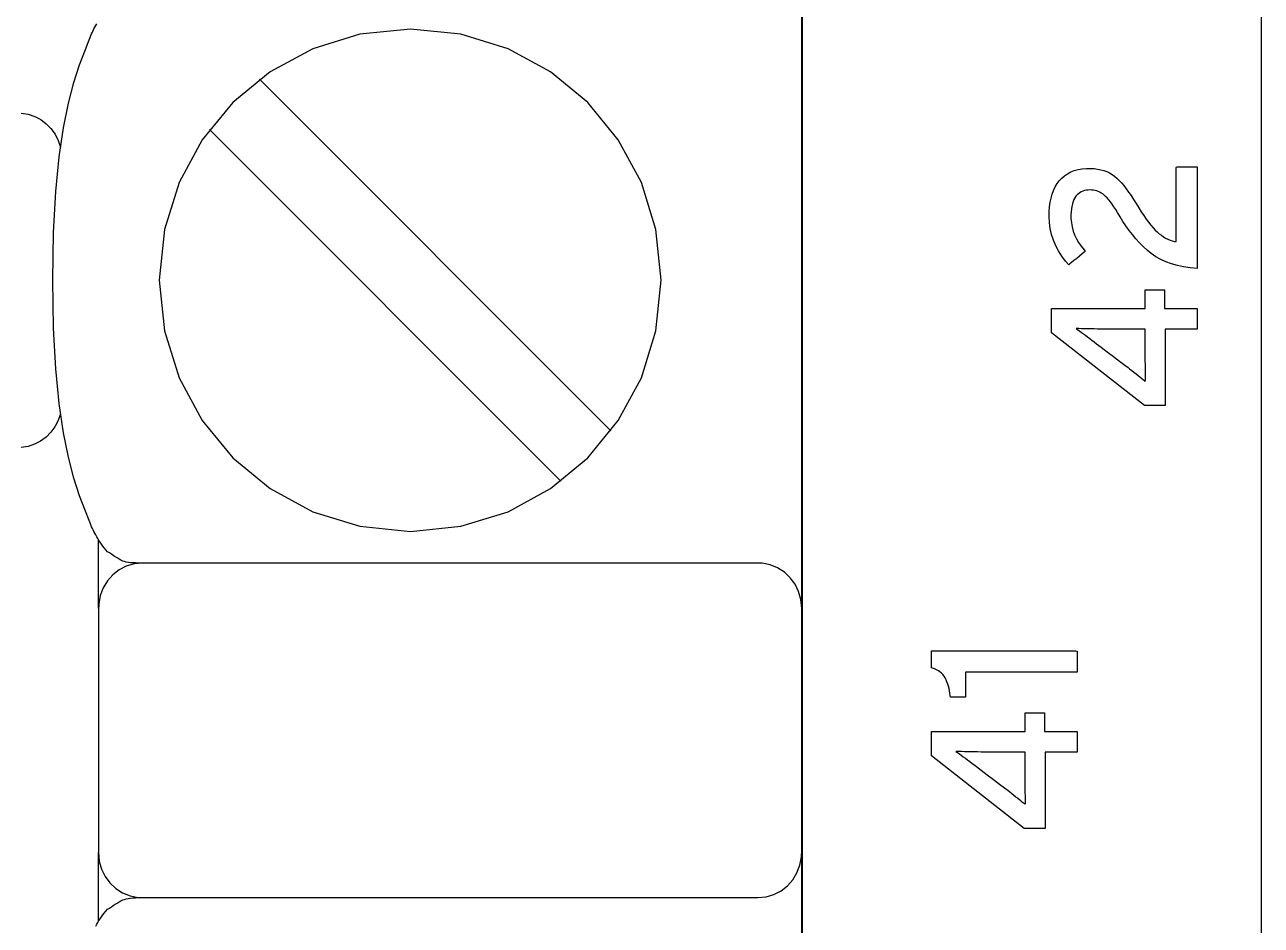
# Model space of a CAD drawing. Extents: x 1 to 47.7, y 0.2 to 35.
# Drawn here: x 35.404 to 36.228, y 16.405 to 17.005 of the extents above; entities that cross this region are included whole.
import ezdxf

# ---------------------------------------------------------------- set-up
doc = ezdxf.new("R2010")
doc.units = 0
doc.header["$MEASUREMENT"] = 0
for name, color, linetype in [('5_1___24__TARGET_LEDS___12', 7, 'CONTINUOUS'), ('6_1__EMPTY_IO_BOARD_POSITI', 7, 'CONTINUOUS'), ('6_2___8__INDEPENDENT_INPUT', 7, 'CONTINUOUS'), ('6_3___8__OPTOISO_INDEPENDE', 7, 'CONTINUOUS'), ('6_4___24__OPTOISO_INDEPEND', 7, 'CONTINUOUS'), ('6_5___8__INDEPENDENT_INPUT', 7, 'CONTINUOUS'), ('6_6___8__INDEPENDENT_INPUT', 7, 'CONTINUOUS'), ('6_7___8__OPTOISO_INDEPENDE', 7, 'CONTINUOUS'), ('6_8___8__OPTOISO_INDEPENDE', 7, 'CONTINUOUS'), ('7_0_____DWG', 7, 'CONTINUOUS')]:
    doc.layers.add(name, color=color, linetype=linetype)

msp = doc.modelspace()

# ---------------------------------------------------------------- linework, layer by layer
at = {"layer": '5_1___24__TARGET_LEDS___12'}
for points in [[(35.92224, 15.68419), (35.92224, 15.82338), (35.92224, 15.96481), (35.92224, 16.25255), (35.92224, 16.54386), (35.92224, 16.83517), (35.92224, 17.12292), (35.92224, 17.26434), (35.92224, 17.40354), (35.92224, 17.54006), (35.92224, 17.67347)], [(35.48256, 16.64658), (35.48106, 16.64659), (35.47949, 16.64661), (35.47789, 16.64666), (35.47629, 16.64674), (35.47473, 16.64686), (35.47324, 16.64703), (35.47187, 16.64726), (35.47065, 16.64755), (35.4695, 16.64797), (35.46826, 16.64857), (35.467, 16.64925), (35.46574, 16.65001), (35.46447, 16.65082), (35.4632, 16.65166), (35.46193, 16.6525), (35.46067, 16.65333), (35.45942, 16.65412), (35.45827, 16.65535), (35.4572, 16.65666), (35.45621, 16.65794), (35.45528, 16.6592), (35.45441, 16.66044), (35.45361, 16.66167), (35.45285, 16.6629), (35.45214, 16.66413), (35.45147, 16.66537), (35.45086, 16.66654), (35.4503, 16.66763), (35.44977, 16.66869), (35.44926, 16.66975), (35.44875, 16.67086), (35.44822, 16.67206), (35.44766, 16.67339), (35.44704, 16.67488), (35.44456, 16.6812), (35.44075, 16.69148), (35.43693, 16.70327), (35.43327, 16.71709), (35.42991, 16.73347), (35.42703, 16.75293), (35.42477, 16.77599), (35.4233, 16.8032), (35.42277, 16.83506), (35.4233, 16.86692), (35.42477, 16.89412), (35.42703, 16.91718), (35.42991, 16.93664), (35.43327, 16.95302), (35.43693, 16.96683), (35.44075, 16.97862), (35.44456, 16.9889), (35.44704, 16.99522), (35.44766, 16.99672), (35.44822, 16.99804), (35.44875, 16.99924), (35.44926, 17.00035), (35.44977, 17.00142), (35.4503, 17.00247), (35.45086, 17.00357), (35.45147, 17.00473), (35.45214, 17.00597)], [(35.79492, 16.7347), (35.56065, 16.96897)], [(35.40173, 16.94635), (35.40639, 16.94563), (35.41077, 16.94418), (35.41481, 16.94206), (35.41846, 16.93935), (35.42165, 16.93611), (35.42432, 16.93239), (35.42642, 16.92826), (35.42789, 16.92378)], [(35.7615, 16.70128), (35.52723, 16.93555)], [(35.42789, 16.746), (35.42639, 16.74156), (35.42427, 16.73747), (35.42159, 16.73379), (35.4184, 16.73058), (35.41475, 16.72789), (35.41072, 16.7258), (35.40636, 16.72437), (35.40172, 16.72365)], [(35.45331, 16.61659), (35.45331, 16.66214)], [(35.45331, 16.40819), (35.45331, 16.45374)], [(35.45147, 16.40473), (35.45214, 16.40597), (35.45285, 16.4072), (35.45361, 16.40843), (35.45441, 16.40966), (35.45528, 16.41091), (35.45621, 16.41216), (35.4572, 16.41345), (35.45827, 16.41476), (35.45942, 16.41598), (35.46067, 16.41678), (35.46193, 16.4176), (35.4632, 16.41845), (35.46447, 16.41928), (35.46574, 16.42009), (35.467, 16.42085), (35.46826, 16.42154), (35.4695, 16.42213), (35.47065, 16.42255), (35.47187, 16.42286), (35.47324, 16.42312), (35.47473, 16.42332), (35.47629, 16.42348), (35.47789, 16.4236), (35.47949, 16.42368), (35.48106, 16.42372), (35.48256, 16.42374)]]:
    msp.add_lwpolyline(points, dxfattribs=at)
for points in [[(35.66127, 16.6677), (35.69495, 16.6711), (35.72632, 16.68085), (35.7547, 16.69629), (35.77942, 16.71673), (35.79982, 16.7415), (35.81522, 16.76994), (35.82495, 16.80137), (35.82834, 16.83513), (35.82495, 16.86883), (35.81522, 16.90022), (35.79982, 16.92863), (35.77942, 16.95339), (35.7547, 16.97381), (35.72632, 16.98924), (35.69495, 16.99899), (35.66127, 17.00239), (35.62756, 16.99899), (35.59615, 16.98924), (35.5677, 16.97381), (35.54291, 16.95339), (35.52245, 16.92863), (35.50699, 16.90022), (35.49722, 16.86883), (35.49381, 16.83513), (35.49722, 16.80137), (35.50699, 16.76994), (35.52245, 16.7415), (35.54291, 16.71673), (35.5677, 16.69629), (35.59615, 16.68085), (35.62756, 16.6711)], [(35.48256, 16.64658), (35.477, 16.64604), (35.47179, 16.64449), (35.46703, 16.64202), (35.46283, 16.63873), (35.45927, 16.63474), (35.45645, 16.63013), (35.45448, 16.62501), (35.45345, 16.61948), (35.45331, 16.61497), (35.45331, 16.60317), (35.45331, 16.58262), (35.45331, 16.5565), (35.45331, 16.52799), (35.45331, 16.50028), (35.45331, 16.47654), (35.45331, 16.45997), (35.45331, 16.45374), (35.45384, 16.44804), (35.45536, 16.4427), (35.45776, 16.43782), (35.46096, 16.4335), (35.46485, 16.42985), (35.46935, 16.42696), (35.47434, 16.42493), (35.47974, 16.42387), (35.48665, 16.42373), (35.51638, 16.42373), (35.56815, 16.42373), (35.63395, 16.42373), (35.70577, 16.42373), (35.77558, 16.42373), (35.83537, 16.42373), (35.87712, 16.42373), (35.89282, 16.42373), (35.89838, 16.42428), (35.90359, 16.42583), (35.90835, 16.4283), (35.91255, 16.43159), (35.91611, 16.43559), (35.91892, 16.4402), (35.9209, 16.44532), (35.92193, 16.45085), (35.92206, 16.45536), (35.92206, 16.46716), (35.92206, 16.48771), (35.92206, 16.51383), (35.92206, 16.54234), (35.92206, 16.57005), (35.92206, 16.59379), (35.92206, 16.61036), (35.92206, 16.61659), (35.92154, 16.62229), (35.92002, 16.62763), (35.91762, 16.6325), (35.91442, 16.63682), (35.91052, 16.64047), (35.90603, 16.64336), (35.90104, 16.64538), (35.89564, 16.64644), (35.88873, 16.64658), (35.859, 16.64658), (35.80723, 16.64658), (35.74143, 16.64658), (35.66961, 16.64658), (35.5998, 16.64658), (35.54001, 16.64658), (35.49826, 16.64658)]]:
    msp.add_lwpolyline(points, close=True, dxfattribs=at)
at = {"layer": '6_1__EMPTY_IO_BOARD_POSITI'}
msp.add_lwpolyline([(35.92248, 17.6714), (35.92248, 17.48343), (35.92248, 17.28968), (35.92248, 17.09139), (35.92248, 16.88978), (35.92248, 16.48147), (35.92248, 16.07457), (35.92248, 15.8747), (35.92248, 15.67886)], dxfattribs=at)
at = {"layer": '6_2___8__INDEPENDENT_INPUT'}
for points in [[(35.92224, 15.68419), (35.92224, 15.82338), (35.92224, 15.96481), (35.92224, 16.25255), (35.92224, 16.54386), (35.92224, 16.83517), (35.92224, 17.12292), (35.92224, 17.26434), (35.92224, 17.40354), (35.92224, 17.54006), (35.92224, 17.67347)], [(35.48256, 16.64658), (35.48106, 16.64659), (35.47949, 16.64661), (35.47789, 16.64666), (35.47629, 16.64674), (35.47473, 16.64686), (35.47324, 16.64703), (35.47187, 16.64726), (35.47065, 16.64755), (35.4695, 16.64797), (35.46826, 16.64857), (35.467, 16.64925), (35.46574, 16.65001), (35.46447, 16.65082), (35.4632, 16.65166), (35.46193, 16.6525), (35.46067, 16.65333), (35.45942, 16.65412), (35.45827, 16.65535), (35.4572, 16.65666), (35.45621, 16.65794), (35.45528, 16.6592), (35.45441, 16.66044), (35.45361, 16.66167), (35.45285, 16.6629), (35.45214, 16.66413), (35.45147, 16.66537), (35.45086, 16.66654), (35.4503, 16.66763), (35.44977, 16.66869), (35.44926, 16.66975), (35.44875, 16.67086), (35.44822, 16.67206), (35.44766, 16.67339), (35.44704, 16.67488), (35.44456, 16.6812), (35.44075, 16.69148), (35.43693, 16.70327), (35.43327, 16.71709), (35.42991, 16.73347), (35.42703, 16.75293), (35.42477, 16.77599), (35.4233, 16.8032), (35.42277, 16.83506), (35.4233, 16.86692), (35.42477, 16.89412), (35.42703, 16.91718), (35.42991, 16.93664), (35.43327, 16.95302), (35.43693, 16.96683), (35.44075, 16.97862), (35.44456, 16.9889), (35.44704, 16.99522), (35.44766, 16.99672), (35.44822, 16.99804), (35.44875, 16.99924), (35.44926, 17.00035), (35.44977, 17.00142), (35.4503, 17.00247), (35.45086, 17.00357), (35.45147, 17.00473), (35.45214, 17.00597)], [(35.79492, 16.7347), (35.56065, 16.96897)], [(35.40173, 16.94635), (35.40639, 16.94563), (35.41077, 16.94418), (35.41481, 16.94206), (35.41846, 16.93935), (35.42165, 16.93611), (35.42432, 16.93239), (35.42642, 16.92826), (35.42789, 16.92378)], [(35.7615, 16.70128), (35.52723, 16.93555)], [(35.42789, 16.746), (35.42639, 16.74156), (35.42427, 16.73747), (35.42159, 16.73379), (35.4184, 16.73058), (35.41475, 16.72789), (35.41072, 16.7258), (35.40636, 16.72437), (35.40172, 16.72365)], [(35.45331, 16.61659), (35.45331, 16.66214)], [(35.45331, 16.40819), (35.45331, 16.45374)], [(35.45147, 16.40473), (35.45214, 16.40597), (35.45285, 16.4072), (35.45361, 16.40843), (35.45441, 16.40966), (35.45528, 16.41091), (35.45621, 16.41216), (35.4572, 16.41345), (35.45827, 16.41476), (35.45942, 16.41598), (35.46067, 16.41678), (35.46193, 16.4176), (35.4632, 16.41845), (35.46447, 16.41928), (35.46574, 16.42009), (35.467, 16.42085), (35.46826, 16.42154), (35.4695, 16.42213), (35.47065, 16.42255), (35.47187, 16.42286), (35.47324, 16.42312), (35.47473, 16.42332), (35.47629, 16.42348), (35.47789, 16.4236), (35.47949, 16.42368), (35.48106, 16.42372), (35.48256, 16.42374)]]:
    msp.add_lwpolyline(points, dxfattribs=at)
for points in [[(35.66127, 16.6677), (35.69495, 16.6711), (35.72632, 16.68085), (35.7547, 16.69629), (35.77942, 16.71673), (35.79982, 16.7415), (35.81522, 16.76994), (35.82495, 16.80137), (35.82834, 16.83513), (35.82495, 16.86883), (35.81522, 16.90022), (35.79982, 16.92863), (35.77942, 16.95339), (35.7547, 16.97381), (35.72632, 16.98924), (35.69495, 16.99899), (35.66127, 17.00239), (35.62756, 16.99899), (35.59615, 16.98924), (35.5677, 16.97381), (35.54291, 16.95339), (35.52245, 16.92863), (35.50699, 16.90022), (35.49722, 16.86883), (35.49381, 16.83513), (35.49722, 16.80137), (35.50699, 16.76994), (35.52245, 16.7415), (35.54291, 16.71673), (35.5677, 16.69629), (35.59615, 16.68085), (35.62756, 16.6711)], [(35.48256, 16.64658), (35.477, 16.64604), (35.47179, 16.64449), (35.46703, 16.64202), (35.46283, 16.63873), (35.45927, 16.63474), (35.45645, 16.63013), (35.45448, 16.62501), (35.45345, 16.61948), (35.45331, 16.61497), (35.45331, 16.60317), (35.45331, 16.58262), (35.45331, 16.5565), (35.45331, 16.52799), (35.45331, 16.50028), (35.45331, 16.47654), (35.45331, 16.45997), (35.45331, 16.45374), (35.45384, 16.44804), (35.45536, 16.4427), (35.45776, 16.43782), (35.46096, 16.4335), (35.46485, 16.42985), (35.46935, 16.42696), (35.47434, 16.42493), (35.47974, 16.42387), (35.48665, 16.42373), (35.51638, 16.42373), (35.56815, 16.42373), (35.63395, 16.42373), (35.70577, 16.42373), (35.77558, 16.42373), (35.83537, 16.42373), (35.87712, 16.42373), (35.89282, 16.42373), (35.89838, 16.42428), (35.90359, 16.42583), (35.90835, 16.4283), (35.91255, 16.43159), (35.91611, 16.43559), (35.91892, 16.4402), (35.9209, 16.44532), (35.92193, 16.45085), (35.92206, 16.45536), (35.92206, 16.46716), (35.92206, 16.48771), (35.92206, 16.51383), (35.92206, 16.54234), (35.92206, 16.57005), (35.92206, 16.59379), (35.92206, 16.61036), (35.92206, 16.61659), (35.92154, 16.62229), (35.92002, 16.62763), (35.91762, 16.6325), (35.91442, 16.63682), (35.91052, 16.64047), (35.90603, 16.64336), (35.90104, 16.64538), (35.89564, 16.64644), (35.88873, 16.64658), (35.859, 16.64658), (35.80723, 16.64658), (35.74143, 16.64658), (35.66961, 16.64658), (35.5998, 16.64658), (35.54001, 16.64658), (35.49826, 16.64658)]]:
    msp.add_lwpolyline(points, close=True, dxfattribs=at)
at = {"layer": '6_3___8__OPTOISO_INDEPENDE'}
for points in [[(35.92224, 15.68419), (35.92224, 15.82338), (35.92224, 15.96481), (35.92224, 16.25255), (35.92224, 16.54386), (35.92224, 16.83517), (35.92224, 17.12292), (35.92224, 17.26434), (35.92224, 17.40354), (35.92224, 17.54006), (35.92224, 17.67347)], [(35.48256, 16.64658), (35.48106, 16.64659), (35.47949, 16.64661), (35.47789, 16.64666), (35.47629, 16.64674), (35.47473, 16.64686), (35.47324, 16.64703), (35.47187, 16.64726), (35.47065, 16.64755), (35.4695, 16.64797), (35.46826, 16.64857), (35.467, 16.64925), (35.46574, 16.65001), (35.46447, 16.65082), (35.4632, 16.65166), (35.46193, 16.6525), (35.46067, 16.65333), (35.45942, 16.65412), (35.45827, 16.65535), (35.4572, 16.65666), (35.45621, 16.65794), (35.45528, 16.6592), (35.45441, 16.66044), (35.45361, 16.66167), (35.45285, 16.6629), (35.45214, 16.66413), (35.45147, 16.66537), (35.45086, 16.66654), (35.4503, 16.66763), (35.44977, 16.66869), (35.44926, 16.66975), (35.44875, 16.67086), (35.44822, 16.67206), (35.44766, 16.67339), (35.44704, 16.67488), (35.44456, 16.6812), (35.44075, 16.69148), (35.43693, 16.70327), (35.43327, 16.71709), (35.42991, 16.73347), (35.42703, 16.75293), (35.42477, 16.77599), (35.4233, 16.8032), (35.42277, 16.83506), (35.4233, 16.86692), (35.42477, 16.89412), (35.42703, 16.91718), (35.42991, 16.93664), (35.43327, 16.95302), (35.43693, 16.96683), (35.44075, 16.97862), (35.44456, 16.9889), (35.44704, 16.99522), (35.44766, 16.99672), (35.44822, 16.99804), (35.44875, 16.99924), (35.44926, 17.00035), (35.44977, 17.00142), (35.4503, 17.00247), (35.45086, 17.00357), (35.45147, 17.00473), (35.45214, 17.00597)], [(35.79492, 16.7347), (35.56065, 16.96897)], [(35.40173, 16.94635), (35.40639, 16.94563), (35.41077, 16.94418), (35.41481, 16.94206), (35.41846, 16.93935), (35.42165, 16.93611), (35.42432, 16.93239), (35.42642, 16.92826), (35.42789, 16.92378)], [(35.7615, 16.70128), (35.52723, 16.93555)], [(35.42789, 16.746), (35.42639, 16.74156), (35.42427, 16.73747), (35.42159, 16.73379), (35.4184, 16.73058), (35.41475, 16.72789), (35.41072, 16.7258), (35.40636, 16.72437), (35.40172, 16.72365)], [(35.45331, 16.61659), (35.45331, 16.66214)], [(35.45331, 16.40819), (35.45331, 16.45374)], [(35.45147, 16.40473), (35.45214, 16.40597), (35.45285, 16.4072), (35.45361, 16.40843), (35.45441, 16.40966), (35.45528, 16.41091), (35.45621, 16.41216), (35.4572, 16.41345), (35.45827, 16.41476), (35.45942, 16.41598), (35.46067, 16.41678), (35.46193, 16.4176), (35.4632, 16.41845), (35.46447, 16.41928), (35.46574, 16.42009), (35.467, 16.42085), (35.46826, 16.42154), (35.4695, 16.42213), (35.47065, 16.42255), (35.47187, 16.42286), (35.47324, 16.42312), (35.47473, 16.42332), (35.47629, 16.42348), (35.47789, 16.4236), (35.47949, 16.42368), (35.48106, 16.42372), (35.48256, 16.42374)]]:
    msp.add_lwpolyline(points, dxfattribs=at)
for points in [[(35.66127, 16.6677), (35.69495, 16.6711), (35.72632, 16.68085), (35.7547, 16.69629), (35.77942, 16.71673), (35.79982, 16.7415), (35.81522, 16.76994), (35.82495, 16.80137), (35.82834, 16.83513), (35.82495, 16.86883), (35.81522, 16.90022), (35.79982, 16.92863), (35.77942, 16.95339), (35.7547, 16.97381), (35.72632, 16.98924), (35.69495, 16.99899), (35.66127, 17.00239), (35.62756, 16.99899), (35.59615, 16.98924), (35.5677, 16.97381), (35.54291, 16.95339), (35.52245, 16.92863), (35.50699, 16.90022), (35.49722, 16.86883), (35.49381, 16.83513), (35.49722, 16.80137), (35.50699, 16.76994), (35.52245, 16.7415), (35.54291, 16.71673), (35.5677, 16.69629), (35.59615, 16.68085), (35.62756, 16.6711)], [(35.48256, 16.64658), (35.477, 16.64604), (35.47179, 16.64449), (35.46703, 16.64202), (35.46283, 16.63873), (35.45927, 16.63474), (35.45645, 16.63013), (35.45448, 16.62501), (35.45345, 16.61948), (35.45331, 16.61497), (35.45331, 16.60317), (35.45331, 16.58262), (35.45331, 16.5565), (35.45331, 16.52799), (35.45331, 16.50028), (35.45331, 16.47654), (35.45331, 16.45997), (35.45331, 16.45374), (35.45384, 16.44804), (35.45536, 16.4427), (35.45776, 16.43782), (35.46096, 16.4335), (35.46485, 16.42985), (35.46935, 16.42696), (35.47434, 16.42493), (35.47974, 16.42387), (35.48665, 16.42373), (35.51638, 16.42373), (35.56815, 16.42373), (35.63395, 16.42373), (35.70577, 16.42373), (35.77558, 16.42373), (35.83537, 16.42373), (35.87712, 16.42373), (35.89282, 16.42373), (35.89838, 16.42428), (35.90359, 16.42583), (35.90835, 16.4283), (35.91255, 16.43159), (35.91611, 16.43559), (35.91892, 16.4402), (35.9209, 16.44532), (35.92193, 16.45085), (35.92206, 16.45536), (35.92206, 16.46716), (35.92206, 16.48771), (35.92206, 16.51383), (35.92206, 16.54234), (35.92206, 16.57005), (35.92206, 16.59379), (35.92206, 16.61036), (35.92206, 16.61659), (35.92154, 16.62229), (35.92002, 16.62763), (35.91762, 16.6325), (35.91442, 16.63682), (35.91052, 16.64047), (35.90603, 16.64336), (35.90104, 16.64538), (35.89564, 16.64644), (35.88873, 16.64658), (35.859, 16.64658), (35.80723, 16.64658), (35.74143, 16.64658), (35.66961, 16.64658), (35.5998, 16.64658), (35.54001, 16.64658), (35.49826, 16.64658)]]:
    msp.add_lwpolyline(points, close=True, dxfattribs=at)
at = {"layer": '6_4___24__OPTOISO_INDEPEND'}
for points in [[(35.92224, 15.68419), (35.92224, 15.82338), (35.92224, 15.96481), (35.92224, 16.25255), (35.92224, 16.54386), (35.92224, 16.83517), (35.92224, 17.12292), (35.92224, 17.26434), (35.92224, 17.40354), (35.92224, 17.54006), (35.92224, 17.67347)], [(35.48256, 16.64658), (35.48106, 16.64659), (35.47949, 16.64661), (35.47789, 16.64666), (35.47629, 16.64674), (35.47473, 16.64686), (35.47324, 16.64703), (35.47187, 16.64726), (35.47065, 16.64755), (35.4695, 16.64797), (35.46826, 16.64857), (35.467, 16.64925), (35.46574, 16.65001), (35.46447, 16.65082), (35.4632, 16.65166), (35.46193, 16.6525), (35.46067, 16.65333), (35.45942, 16.65412), (35.45827, 16.65535), (35.4572, 16.65666), (35.45621, 16.65794), (35.45528, 16.6592), (35.45441, 16.66044), (35.45361, 16.66167), (35.45285, 16.6629), (35.45214, 16.66413), (35.45147, 16.66537), (35.45086, 16.66654), (35.4503, 16.66763), (35.44977, 16.66869), (35.44926, 16.66975), (35.44875, 16.67086), (35.44822, 16.67206), (35.44766, 16.67339), (35.44704, 16.67488), (35.44456, 16.6812), (35.44075, 16.69148), (35.43693, 16.70327), (35.43327, 16.71709), (35.42991, 16.73347), (35.42703, 16.75293), (35.42477, 16.77599), (35.4233, 16.8032), (35.42277, 16.83506), (35.4233, 16.86692), (35.42477, 16.89412), (35.42703, 16.91718), (35.42991, 16.93664), (35.43327, 16.95302), (35.43693, 16.96683), (35.44075, 16.97862), (35.44456, 16.9889), (35.44704, 16.99522), (35.44766, 16.99672), (35.44822, 16.99804), (35.44875, 16.99924), (35.44926, 17.00035), (35.44977, 17.00142), (35.4503, 17.00247), (35.45086, 17.00357), (35.45147, 17.00473), (35.45214, 17.00597)], [(35.79492, 16.7347), (35.56065, 16.96897)], [(35.40173, 16.94635), (35.40639, 16.94563), (35.41077, 16.94418), (35.41481, 16.94206), (35.41846, 16.93935), (35.42165, 16.93611), (35.42432, 16.93239), (35.42642, 16.92826), (35.42789, 16.92378)], [(35.7615, 16.70128), (35.52723, 16.93555)], [(35.42789, 16.746), (35.42639, 16.74156), (35.42427, 16.73747), (35.42159, 16.73379), (35.4184, 16.73058), (35.41475, 16.72789), (35.41072, 16.7258), (35.40636, 16.72437), (35.40172, 16.72365)], [(35.45331, 16.61659), (35.45331, 16.66214)], [(35.45331, 16.40819), (35.45331, 16.45374)], [(35.45147, 16.40473), (35.45214, 16.40597), (35.45285, 16.4072), (35.45361, 16.40843), (35.45441, 16.40966), (35.45528, 16.41091), (35.45621, 16.41216), (35.4572, 16.41345), (35.45827, 16.41476), (35.45942, 16.41598), (35.46067, 16.41678), (35.46193, 16.4176), (35.4632, 16.41845), (35.46447, 16.41928), (35.46574, 16.42009), (35.467, 16.42085), (35.46826, 16.42154), (35.4695, 16.42213), (35.47065, 16.42255), (35.47187, 16.42286), (35.47324, 16.42312), (35.47473, 16.42332), (35.47629, 16.42348), (35.47789, 16.4236), (35.47949, 16.42368), (35.48106, 16.42372), (35.48256, 16.42374)]]:
    msp.add_lwpolyline(points, dxfattribs=at)
for points in [[(35.66127, 16.6677), (35.69495, 16.6711), (35.72632, 16.68085), (35.7547, 16.69629), (35.77942, 16.71673), (35.79982, 16.7415), (35.81522, 16.76994), (35.82495, 16.80137), (35.82834, 16.83513), (35.82495, 16.86883), (35.81522, 16.90022), (35.79982, 16.92863), (35.77942, 16.95339), (35.7547, 16.97381), (35.72632, 16.98924), (35.69495, 16.99899), (35.66127, 17.00239), (35.62756, 16.99899), (35.59615, 16.98924), (35.5677, 16.97381), (35.54291, 16.95339), (35.52245, 16.92863), (35.50699, 16.90022), (35.49722, 16.86883), (35.49381, 16.83513), (35.49722, 16.80137), (35.50699, 16.76994), (35.52245, 16.7415), (35.54291, 16.71673), (35.5677, 16.69629), (35.59615, 16.68085), (35.62756, 16.6711)], [(35.48256, 16.64658), (35.477, 16.64604), (35.47179, 16.64449), (35.46703, 16.64202), (35.46283, 16.63873), (35.45927, 16.63474), (35.45645, 16.63013), (35.45448, 16.62501), (35.45345, 16.61948), (35.45331, 16.61497), (35.45331, 16.60317), (35.45331, 16.58262), (35.45331, 16.5565), (35.45331, 16.52799), (35.45331, 16.50028), (35.45331, 16.47654), (35.45331, 16.45997), (35.45331, 16.45374), (35.45384, 16.44804), (35.45536, 16.4427), (35.45776, 16.43782), (35.46096, 16.4335), (35.46485, 16.42985), (35.46935, 16.42696), (35.47434, 16.42493), (35.47974, 16.42387), (35.48665, 16.42373), (35.51638, 16.42373), (35.56815, 16.42373), (35.63395, 16.42373), (35.70577, 16.42373), (35.77558, 16.42373), (35.83537, 16.42373), (35.87712, 16.42373), (35.89282, 16.42373), (35.89838, 16.42428), (35.90359, 16.42583), (35.90835, 16.4283), (35.91255, 16.43159), (35.91611, 16.43559), (35.91892, 16.4402), (35.9209, 16.44532), (35.92193, 16.45085), (35.92206, 16.45536), (35.92206, 16.46716), (35.92206, 16.48771), (35.92206, 16.51383), (35.92206, 16.54234), (35.92206, 16.57005), (35.92206, 16.59379), (35.92206, 16.61036), (35.92206, 16.61659), (35.92154, 16.62229), (35.92002, 16.62763), (35.91762, 16.6325), (35.91442, 16.63682), (35.91052, 16.64047), (35.90603, 16.64336), (35.90104, 16.64538), (35.89564, 16.64644), (35.88873, 16.64658), (35.859, 16.64658), (35.80723, 16.64658), (35.74143, 16.64658), (35.66961, 16.64658), (35.5998, 16.64658), (35.54001, 16.64658), (35.49826, 16.64658)]]:
    msp.add_lwpolyline(points, close=True, dxfattribs=at)
at = {"layer": '6_5___8__INDEPENDENT_INPUT'}
for points in [[(35.92224, 15.68419), (35.92224, 15.82338), (35.92224, 15.96481), (35.92224, 16.25255), (35.92224, 16.54386), (35.92224, 16.83517), (35.92224, 17.12292), (35.92224, 17.26434), (35.92224, 17.40354), (35.92224, 17.54006), (35.92224, 17.67347)], [(35.48256, 16.64658), (35.48106, 16.64659), (35.47949, 16.64661), (35.47789, 16.64666), (35.47629, 16.64674), (35.47473, 16.64686), (35.47324, 16.64703), (35.47187, 16.64726), (35.47065, 16.64755), (35.4695, 16.64797), (35.46826, 16.64857), (35.467, 16.64925), (35.46574, 16.65001), (35.46447, 16.65082), (35.4632, 16.65166), (35.46193, 16.6525), (35.46067, 16.65333), (35.45942, 16.65412), (35.45827, 16.65535), (35.4572, 16.65666), (35.45621, 16.65794), (35.45528, 16.6592), (35.45441, 16.66044), (35.45361, 16.66167), (35.45285, 16.6629), (35.45214, 16.66413), (35.45147, 16.66537), (35.45086, 16.66654), (35.4503, 16.66763), (35.44977, 16.66869), (35.44926, 16.66975), (35.44875, 16.67086), (35.44822, 16.67206), (35.44766, 16.67339), (35.44704, 16.67488), (35.44456, 16.6812), (35.44075, 16.69148), (35.43693, 16.70327), (35.43327, 16.71709), (35.42991, 16.73347), (35.42703, 16.75293), (35.42477, 16.77599), (35.4233, 16.8032), (35.42277, 16.83506), (35.4233, 16.86692), (35.42477, 16.89412), (35.42703, 16.91718), (35.42991, 16.93664), (35.43327, 16.95302), (35.43693, 16.96683), (35.44075, 16.97862), (35.44456, 16.9889), (35.44704, 16.99522), (35.44766, 16.99672), (35.44822, 16.99804), (35.44875, 16.99924), (35.44926, 17.00035), (35.44977, 17.00142), (35.4503, 17.00247), (35.45086, 17.00357), (35.45147, 17.00473), (35.45214, 17.00597)], [(35.79492, 16.7347), (35.56065, 16.96897)], [(35.40173, 16.94635), (35.40639, 16.94563), (35.41077, 16.94418), (35.41481, 16.94206), (35.41846, 16.93935), (35.42165, 16.93611), (35.42432, 16.93239), (35.42642, 16.92826), (35.42789, 16.92378)], [(35.7615, 16.70128), (35.52723, 16.93555)], [(35.42789, 16.746), (35.42639, 16.74156), (35.42427, 16.73747), (35.42159, 16.73379), (35.4184, 16.73058), (35.41475, 16.72789), (35.41072, 16.7258), (35.40636, 16.72437), (35.40172, 16.72365)], [(35.45331, 16.61659), (35.45331, 16.66214)], [(35.45331, 16.40819), (35.45331, 16.45374)], [(35.45147, 16.40473), (35.45214, 16.40597), (35.45285, 16.4072), (35.45361, 16.40843), (35.45441, 16.40966), (35.45528, 16.41091), (35.45621, 16.41216), (35.4572, 16.41345), (35.45827, 16.41476), (35.45942, 16.41598), (35.46067, 16.41678), (35.46193, 16.4176), (35.4632, 16.41845), (35.46447, 16.41928), (35.46574, 16.42009), (35.467, 16.42085), (35.46826, 16.42154), (35.4695, 16.42213), (35.47065, 16.42255), (35.47187, 16.42286), (35.47324, 16.42312), (35.47473, 16.42332), (35.47629, 16.42348), (35.47789, 16.4236), (35.47949, 16.42368), (35.48106, 16.42372), (35.48256, 16.42374)]]:
    msp.add_lwpolyline(points, dxfattribs=at)
for points in [[(35.66127, 16.6677), (35.69495, 16.6711), (35.72632, 16.68085), (35.7547, 16.69629), (35.77942, 16.71673), (35.79982, 16.7415), (35.81522, 16.76994), (35.82495, 16.80137), (35.82834, 16.83513), (35.82495, 16.86883), (35.81522, 16.90022), (35.79982, 16.92863), (35.77942, 16.95339), (35.7547, 16.97381), (35.72632, 16.98924), (35.69495, 16.99899), (35.66127, 17.00239), (35.62756, 16.99899), (35.59615, 16.98924), (35.5677, 16.97381), (35.54291, 16.95339), (35.52245, 16.92863), (35.50699, 16.90022), (35.49722, 16.86883), (35.49381, 16.83513), (35.49722, 16.80137), (35.50699, 16.76994), (35.52245, 16.7415), (35.54291, 16.71673), (35.5677, 16.69629), (35.59615, 16.68085), (35.62756, 16.6711)], [(35.48256, 16.64658), (35.477, 16.64604), (35.47179, 16.64449), (35.46703, 16.64202), (35.46283, 16.63873), (35.45927, 16.63474), (35.45645, 16.63013), (35.45448, 16.62501), (35.45345, 16.61948), (35.45331, 16.61497), (35.45331, 16.60317), (35.45331, 16.58262), (35.45331, 16.5565), (35.45331, 16.52799), (35.45331, 16.50028), (35.45331, 16.47654), (35.45331, 16.45997), (35.45331, 16.45374), (35.45384, 16.44804), (35.45536, 16.4427), (35.45776, 16.43782), (35.46096, 16.4335), (35.46485, 16.42985), (35.46935, 16.42696), (35.47434, 16.42493), (35.47974, 16.42387), (35.48665, 16.42373), (35.51638, 16.42373), (35.56815, 16.42373), (35.63395, 16.42373), (35.70577, 16.42373), (35.77558, 16.42373), (35.83537, 16.42373), (35.87712, 16.42373), (35.89282, 16.42373), (35.89838, 16.42428), (35.90359, 16.42583), (35.90835, 16.4283), (35.91255, 16.43159), (35.91611, 16.43559), (35.91892, 16.4402), (35.9209, 16.44532), (35.92193, 16.45085), (35.92206, 16.45536), (35.92206, 16.46716), (35.92206, 16.48771), (35.92206, 16.51383), (35.92206, 16.54234), (35.92206, 16.57005), (35.92206, 16.59379), (35.92206, 16.61036), (35.92206, 16.61659), (35.92154, 16.62229), (35.92002, 16.62763), (35.91762, 16.6325), (35.91442, 16.63682), (35.91052, 16.64047), (35.90603, 16.64336), (35.90104, 16.64538), (35.89564, 16.64644), (35.88873, 16.64658), (35.859, 16.64658), (35.80723, 16.64658), (35.74143, 16.64658), (35.66961, 16.64658), (35.5998, 16.64658), (35.54001, 16.64658), (35.49826, 16.64658)]]:
    msp.add_lwpolyline(points, close=True, dxfattribs=at)
at = {"layer": '6_6___8__INDEPENDENT_INPUT'}
for points in [[(35.92224, 15.68419), (35.92224, 15.82338), (35.92224, 15.96481), (35.92224, 16.25255), (35.92224, 16.54386), (35.92224, 16.83517), (35.92224, 17.12292), (35.92224, 17.26434), (35.92224, 17.40354), (35.92224, 17.54006), (35.92224, 17.67347)], [(35.48256, 16.64658), (35.48106, 16.64659), (35.47949, 16.64661), (35.47789, 16.64666), (35.47629, 16.64674), (35.47473, 16.64686), (35.47324, 16.64703), (35.47187, 16.64726), (35.47065, 16.64755), (35.4695, 16.64797), (35.46826, 16.64857), (35.467, 16.64925), (35.46574, 16.65001), (35.46447, 16.65082), (35.4632, 16.65166), (35.46193, 16.6525), (35.46067, 16.65333), (35.45942, 16.65412), (35.45827, 16.65535), (35.4572, 16.65666), (35.45621, 16.65794), (35.45528, 16.6592), (35.45441, 16.66044), (35.45361, 16.66167), (35.45285, 16.6629), (35.45214, 16.66413), (35.45147, 16.66537), (35.45086, 16.66654), (35.4503, 16.66763), (35.44977, 16.66869), (35.44926, 16.66975), (35.44875, 16.67086), (35.44822, 16.67206), (35.44766, 16.67339), (35.44704, 16.67488), (35.44456, 16.6812), (35.44075, 16.69148), (35.43693, 16.70327), (35.43327, 16.71709), (35.42991, 16.73347), (35.42703, 16.75293), (35.42477, 16.77599), (35.4233, 16.8032), (35.42277, 16.83506), (35.4233, 16.86692), (35.42477, 16.89412), (35.42703, 16.91718), (35.42991, 16.93664), (35.43327, 16.95302), (35.43693, 16.96683), (35.44075, 16.97862), (35.44456, 16.9889), (35.44704, 16.99522), (35.44766, 16.99672), (35.44822, 16.99804), (35.44875, 16.99924), (35.44926, 17.00035), (35.44977, 17.00142), (35.4503, 17.00247), (35.45086, 17.00357), (35.45147, 17.00473), (35.45214, 17.00597)], [(35.79492, 16.7347), (35.56065, 16.96897)], [(35.40173, 16.94635), (35.40639, 16.94563), (35.41077, 16.94418), (35.41481, 16.94206), (35.41846, 16.93935), (35.42165, 16.93611), (35.42432, 16.93239), (35.42642, 16.92826), (35.42789, 16.92378)], [(35.7615, 16.70128), (35.52723, 16.93555)], [(35.42789, 16.746), (35.42639, 16.74156), (35.42427, 16.73747), (35.42159, 16.73379), (35.4184, 16.73058), (35.41475, 16.72789), (35.41072, 16.7258), (35.40636, 16.72437), (35.40172, 16.72365)], [(35.45331, 16.61659), (35.45331, 16.66214)], [(35.45331, 16.40819), (35.45331, 16.45374)], [(35.45147, 16.40473), (35.45214, 16.40597), (35.45285, 16.4072), (35.45361, 16.40843), (35.45441, 16.40966), (35.45528, 16.41091), (35.45621, 16.41216), (35.4572, 16.41345), (35.45827, 16.41476), (35.45942, 16.41598), (35.46067, 16.41678), (35.46193, 16.4176), (35.4632, 16.41845), (35.46447, 16.41928), (35.46574, 16.42009), (35.467, 16.42085), (35.46826, 16.42154), (35.4695, 16.42213), (35.47065, 16.42255), (35.47187, 16.42286), (35.47324, 16.42312), (35.47473, 16.42332), (35.47629, 16.42348), (35.47789, 16.4236), (35.47949, 16.42368), (35.48106, 16.42372), (35.48256, 16.42374)]]:
    msp.add_lwpolyline(points, dxfattribs=at)
for points in [[(35.66127, 16.6677), (35.69495, 16.6711), (35.72632, 16.68085), (35.7547, 16.69629), (35.77942, 16.71673), (35.79982, 16.7415), (35.81522, 16.76994), (35.82495, 16.80137), (35.82834, 16.83513), (35.82495, 16.86883), (35.81522, 16.90022), (35.79982, 16.92863), (35.77942, 16.95339), (35.7547, 16.97381), (35.72632, 16.98924), (35.69495, 16.99899), (35.66127, 17.00239), (35.62756, 16.99899), (35.59615, 16.98924), (35.5677, 16.97381), (35.54291, 16.95339), (35.52245, 16.92863), (35.50699, 16.90022), (35.49722, 16.86883), (35.49381, 16.83513), (35.49722, 16.80137), (35.50699, 16.76994), (35.52245, 16.7415), (35.54291, 16.71673), (35.5677, 16.69629), (35.59615, 16.68085), (35.62756, 16.6711)], [(35.48256, 16.64658), (35.477, 16.64604), (35.47179, 16.64449), (35.46703, 16.64202), (35.46283, 16.63873), (35.45927, 16.63474), (35.45645, 16.63013), (35.45448, 16.62501), (35.45345, 16.61948), (35.45331, 16.61497), (35.45331, 16.60317), (35.45331, 16.58262), (35.45331, 16.5565), (35.45331, 16.52799), (35.45331, 16.50028), (35.45331, 16.47654), (35.45331, 16.45997), (35.45331, 16.45374), (35.45384, 16.44804), (35.45536, 16.4427), (35.45776, 16.43782), (35.46096, 16.4335), (35.46485, 16.42985), (35.46935, 16.42696), (35.47434, 16.42493), (35.47974, 16.42387), (35.48665, 16.42373), (35.51638, 16.42373), (35.56815, 16.42373), (35.63395, 16.42373), (35.70577, 16.42373), (35.77558, 16.42373), (35.83537, 16.42373), (35.87712, 16.42373), (35.89282, 16.42373), (35.89838, 16.42428), (35.90359, 16.42583), (35.90835, 16.4283), (35.91255, 16.43159), (35.91611, 16.43559), (35.91892, 16.4402), (35.9209, 16.44532), (35.92193, 16.45085), (35.92206, 16.45536), (35.92206, 16.46716), (35.92206, 16.48771), (35.92206, 16.51383), (35.92206, 16.54234), (35.92206, 16.57005), (35.92206, 16.59379), (35.92206, 16.61036), (35.92206, 16.61659), (35.92154, 16.62229), (35.92002, 16.62763), (35.91762, 16.6325), (35.91442, 16.63682), (35.91052, 16.64047), (35.90603, 16.64336), (35.90104, 16.64538), (35.89564, 16.64644), (35.88873, 16.64658), (35.859, 16.64658), (35.80723, 16.64658), (35.74143, 16.64658), (35.66961, 16.64658), (35.5998, 16.64658), (35.54001, 16.64658), (35.49826, 16.64658)]]:
    msp.add_lwpolyline(points, close=True, dxfattribs=at)
at = {"layer": '6_7___8__OPTOISO_INDEPENDE'}
for points in [[(35.92224, 15.68419), (35.92224, 15.82338), (35.92224, 15.96481), (35.92224, 16.25255), (35.92224, 16.54386), (35.92224, 16.83517), (35.92224, 17.12292), (35.92224, 17.26434), (35.92224, 17.40354), (35.92224, 17.54006), (35.92224, 17.67347)], [(35.48256, 16.64658), (35.48106, 16.64659), (35.47949, 16.64661), (35.47789, 16.64666), (35.47629, 16.64674), (35.47473, 16.64686), (35.47324, 16.64703), (35.47187, 16.64726), (35.47065, 16.64755), (35.4695, 16.64797), (35.46826, 16.64857), (35.467, 16.64925), (35.46574, 16.65001), (35.46447, 16.65082), (35.4632, 16.65166), (35.46193, 16.6525), (35.46067, 16.65333), (35.45942, 16.65412), (35.45827, 16.65535), (35.4572, 16.65666), (35.45621, 16.65794), (35.45528, 16.6592), (35.45441, 16.66044), (35.45361, 16.66167), (35.45285, 16.6629), (35.45214, 16.66413), (35.45147, 16.66537), (35.45086, 16.66654), (35.4503, 16.66763), (35.44977, 16.66869), (35.44926, 16.66975), (35.44875, 16.67086), (35.44822, 16.67206), (35.44766, 16.67339), (35.44704, 16.67488), (35.44456, 16.6812), (35.44075, 16.69148), (35.43693, 16.70327), (35.43327, 16.71709), (35.42991, 16.73347), (35.42703, 16.75293), (35.42477, 16.77599), (35.4233, 16.8032), (35.42277, 16.83506), (35.4233, 16.86692), (35.42477, 16.89412), (35.42703, 16.91718), (35.42991, 16.93664), (35.43327, 16.95302), (35.43693, 16.96683), (35.44075, 16.97862), (35.44456, 16.9889), (35.44704, 16.99522), (35.44766, 16.99672), (35.44822, 16.99804), (35.44875, 16.99924), (35.44926, 17.00035), (35.44977, 17.00142), (35.4503, 17.00247), (35.45086, 17.00357), (35.45147, 17.00473), (35.45214, 17.00597)], [(35.79492, 16.7347), (35.56065, 16.96897)], [(35.40173, 16.94635), (35.40639, 16.94563), (35.41077, 16.94418), (35.41481, 16.94206), (35.41846, 16.93935), (35.42165, 16.93611), (35.42432, 16.93239), (35.42642, 16.92826), (35.42789, 16.92378)], [(35.7615, 16.70128), (35.52723, 16.93555)], [(35.42789, 16.746), (35.42639, 16.74156), (35.42427, 16.73747), (35.42159, 16.73379), (35.4184, 16.73058), (35.41475, 16.72789), (35.41072, 16.7258), (35.40636, 16.72437), (35.40172, 16.72365)], [(35.45331, 16.61659), (35.45331, 16.66214)], [(35.45331, 16.40819), (35.45331, 16.45374)], [(35.45147, 16.40473), (35.45214, 16.40597), (35.45285, 16.4072), (35.45361, 16.40843), (35.45441, 16.40966), (35.45528, 16.41091), (35.45621, 16.41216), (35.4572, 16.41345), (35.45827, 16.41476), (35.45942, 16.41598), (35.46067, 16.41678), (35.46193, 16.4176), (35.4632, 16.41845), (35.46447, 16.41928), (35.46574, 16.42009), (35.467, 16.42085), (35.46826, 16.42154), (35.4695, 16.42213), (35.47065, 16.42255), (35.47187, 16.42286), (35.47324, 16.42312), (35.47473, 16.42332), (35.47629, 16.42348), (35.47789, 16.4236), (35.47949, 16.42368), (35.48106, 16.42372), (35.48256, 16.42374)]]:
    msp.add_lwpolyline(points, dxfattribs=at)
for points in [[(35.66127, 16.6677), (35.69495, 16.6711), (35.72632, 16.68085), (35.7547, 16.69629), (35.77942, 16.71673), (35.79982, 16.7415), (35.81522, 16.76994), (35.82495, 16.80137), (35.82834, 16.83513), (35.82495, 16.86883), (35.81522, 16.90022), (35.79982, 16.92863), (35.77942, 16.95339), (35.7547, 16.97381), (35.72632, 16.98924), (35.69495, 16.99899), (35.66127, 17.00239), (35.62756, 16.99899), (35.59615, 16.98924), (35.5677, 16.97381), (35.54291, 16.95339), (35.52245, 16.92863), (35.50699, 16.90022), (35.49722, 16.86883), (35.49381, 16.83513), (35.49722, 16.80137), (35.50699, 16.76994), (35.52245, 16.7415), (35.54291, 16.71673), (35.5677, 16.69629), (35.59615, 16.68085), (35.62756, 16.6711)], [(35.48256, 16.64658), (35.477, 16.64604), (35.47179, 16.64449), (35.46703, 16.64202), (35.46283, 16.63873), (35.45927, 16.63474), (35.45645, 16.63013), (35.45448, 16.62501), (35.45345, 16.61948), (35.45331, 16.61497), (35.45331, 16.60317), (35.45331, 16.58262), (35.45331, 16.5565), (35.45331, 16.52799), (35.45331, 16.50028), (35.45331, 16.47654), (35.45331, 16.45997), (35.45331, 16.45374), (35.45384, 16.44804), (35.45536, 16.4427), (35.45776, 16.43782), (35.46096, 16.4335), (35.46485, 16.42985), (35.46935, 16.42696), (35.47434, 16.42493), (35.47974, 16.42387), (35.48665, 16.42373), (35.51638, 16.42373), (35.56815, 16.42373), (35.63395, 16.42373), (35.70577, 16.42373), (35.77558, 16.42373), (35.83537, 16.42373), (35.87712, 16.42373), (35.89282, 16.42373), (35.89838, 16.42428), (35.90359, 16.42583), (35.90835, 16.4283), (35.91255, 16.43159), (35.91611, 16.43559), (35.91892, 16.4402), (35.9209, 16.44532), (35.92193, 16.45085), (35.92206, 16.45536), (35.92206, 16.46716), (35.92206, 16.48771), (35.92206, 16.51383), (35.92206, 16.54234), (35.92206, 16.57005), (35.92206, 16.59379), (35.92206, 16.61036), (35.92206, 16.61659), (35.92154, 16.62229), (35.92002, 16.62763), (35.91762, 16.6325), (35.91442, 16.63682), (35.91052, 16.64047), (35.90603, 16.64336), (35.90104, 16.64538), (35.89564, 16.64644), (35.88873, 16.64658), (35.859, 16.64658), (35.80723, 16.64658), (35.74143, 16.64658), (35.66961, 16.64658), (35.5998, 16.64658), (35.54001, 16.64658), (35.49826, 16.64658)]]:
    msp.add_lwpolyline(points, close=True, dxfattribs=at)
at = {"layer": '6_8___8__OPTOISO_INDEPENDE'}
for points in [[(35.92224, 15.68419), (35.92224, 15.82338), (35.92224, 15.96481), (35.92224, 16.25255), (35.92224, 16.54386), (35.92224, 16.83517), (35.92224, 17.12292), (35.92224, 17.26434), (35.92224, 17.40354), (35.92224, 17.54006), (35.92224, 17.67347)], [(35.48256, 16.64658), (35.48106, 16.64659), (35.47949, 16.64661), (35.47789, 16.64666), (35.47629, 16.64674), (35.47473, 16.64686), (35.47324, 16.64703), (35.47187, 16.64726), (35.47065, 16.64755), (35.4695, 16.64797), (35.46826, 16.64857), (35.467, 16.64925), (35.46574, 16.65001), (35.46447, 16.65082), (35.4632, 16.65166), (35.46193, 16.6525), (35.46067, 16.65333), (35.45942, 16.65412), (35.45827, 16.65535), (35.4572, 16.65666), (35.45621, 16.65794), (35.45528, 16.6592), (35.45441, 16.66044), (35.45361, 16.66167), (35.45285, 16.6629), (35.45214, 16.66413), (35.45147, 16.66537), (35.45086, 16.66654), (35.4503, 16.66763), (35.44977, 16.66869), (35.44926, 16.66975), (35.44875, 16.67086), (35.44822, 16.67206), (35.44766, 16.67339), (35.44704, 16.67488), (35.44456, 16.6812), (35.44075, 16.69148), (35.43693, 16.70327), (35.43327, 16.71709), (35.42991, 16.73347), (35.42703, 16.75293), (35.42477, 16.77599), (35.4233, 16.8032), (35.42277, 16.83506), (35.4233, 16.86692), (35.42477, 16.89412), (35.42703, 16.91718), (35.42991, 16.93664), (35.43327, 16.95302), (35.43693, 16.96683), (35.44075, 16.97862), (35.44456, 16.9889), (35.44704, 16.99522), (35.44766, 16.99672), (35.44822, 16.99804), (35.44875, 16.99924), (35.44926, 17.00035), (35.44977, 17.00142), (35.4503, 17.00247), (35.45086, 17.00357), (35.45147, 17.00473), (35.45214, 17.00597)], [(35.79492, 16.7347), (35.56065, 16.96897)], [(35.40173, 16.94635), (35.40639, 16.94563), (35.41077, 16.94418), (35.41481, 16.94206), (35.41846, 16.93935), (35.42165, 16.93611), (35.42432, 16.93239), (35.42642, 16.92826), (35.42789, 16.92378)], [(35.7615, 16.70128), (35.52723, 16.93555)], [(35.42789, 16.746), (35.42639, 16.74156), (35.42427, 16.73747), (35.42159, 16.73379), (35.4184, 16.73058), (35.41475, 16.72789), (35.41072, 16.7258), (35.40636, 16.72437), (35.40172, 16.72365)], [(35.45331, 16.61659), (35.45331, 16.66214)], [(35.45331, 16.40819), (35.45331, 16.45374)], [(35.45147, 16.40473), (35.45214, 16.40597), (35.45285, 16.4072), (35.45361, 16.40843), (35.45441, 16.40966), (35.45528, 16.41091), (35.45621, 16.41216), (35.4572, 16.41345), (35.45827, 16.41476), (35.45942, 16.41598), (35.46067, 16.41678), (35.46193, 16.4176), (35.4632, 16.41845), (35.46447, 16.41928), (35.46574, 16.42009), (35.467, 16.42085), (35.46826, 16.42154), (35.4695, 16.42213), (35.47065, 16.42255), (35.47187, 16.42286), (35.47324, 16.42312), (35.47473, 16.42332), (35.47629, 16.42348), (35.47789, 16.4236), (35.47949, 16.42368), (35.48106, 16.42372), (35.48256, 16.42374)]]:
    msp.add_lwpolyline(points, dxfattribs=at)
for points in [[(35.66127, 16.6677), (35.69495, 16.6711), (35.72632, 16.68085), (35.7547, 16.69629), (35.77942, 16.71673), (35.79982, 16.7415), (35.81522, 16.76994), (35.82495, 16.80137), (35.82834, 16.83513), (35.82495, 16.86883), (35.81522, 16.90022), (35.79982, 16.92863), (35.77942, 16.95339), (35.7547, 16.97381), (35.72632, 16.98924), (35.69495, 16.99899), (35.66127, 17.00239), (35.62756, 16.99899), (35.59615, 16.98924), (35.5677, 16.97381), (35.54291, 16.95339), (35.52245, 16.92863), (35.50699, 16.90022), (35.49722, 16.86883), (35.49381, 16.83513), (35.49722, 16.80137), (35.50699, 16.76994), (35.52245, 16.7415), (35.54291, 16.71673), (35.5677, 16.69629), (35.59615, 16.68085), (35.62756, 16.6711)], [(35.48256, 16.64658), (35.477, 16.64604), (35.47179, 16.64449), (35.46703, 16.64202), (35.46283, 16.63873), (35.45927, 16.63474), (35.45645, 16.63013), (35.45448, 16.62501), (35.45345, 16.61948), (35.45331, 16.61497), (35.45331, 16.60317), (35.45331, 16.58262), (35.45331, 16.5565), (35.45331, 16.52799), (35.45331, 16.50028), (35.45331, 16.47654), (35.45331, 16.45997), (35.45331, 16.45374), (35.45384, 16.44804), (35.45536, 16.4427), (35.45776, 16.43782), (35.46096, 16.4335), (35.46485, 16.42985), (35.46935, 16.42696), (35.47434, 16.42493), (35.47974, 16.42387), (35.48665, 16.42373), (35.51638, 16.42373), (35.56815, 16.42373), (35.63395, 16.42373), (35.70577, 16.42373), (35.77558, 16.42373), (35.83537, 16.42373), (35.87712, 16.42373), (35.89282, 16.42373), (35.89838, 16.42428), (35.90359, 16.42583), (35.90835, 16.4283), (35.91255, 16.43159), (35.91611, 16.43559), (35.91892, 16.4402), (35.9209, 16.44532), (35.92193, 16.45085), (35.92206, 16.45536), (35.92206, 16.46716), (35.92206, 16.48771), (35.92206, 16.51383), (35.92206, 16.54234), (35.92206, 16.57005), (35.92206, 16.59379), (35.92206, 16.61036), (35.92206, 16.61659), (35.92154, 16.62229), (35.92002, 16.62763), (35.91762, 16.6325), (35.91442, 16.63682), (35.91052, 16.64047), (35.90603, 16.64336), (35.90104, 16.64538), (35.89564, 16.64644), (35.88873, 16.64658), (35.859, 16.64658), (35.80723, 16.64658), (35.74143, 16.64658), (35.66961, 16.64658), (35.5998, 16.64658), (35.54001, 16.64658), (35.49826, 16.64658)]]:
    msp.add_lwpolyline(points, close=True, dxfattribs=at)
at = {"layer": '7_0_____DWG'}
for points in [[(36.22843, 17.61579), (36.22843, 17.55489), (36.22843, 17.49306), (36.22843, 17.43031), (36.22843, 17.36665), (36.22843, 17.3021), (36.22843, 17.23667), (36.22843, 17.17037), (36.22843, 17.10321), (36.22843, 17.03521), (36.22843, 16.96637), (36.22843, 16.89671), (36.22843, 16.82624), (36.22843, 16.75497), (36.22843, 16.68291), (36.22843, 16.61008), (36.22843, 16.53649), (36.22843, 16.46214), (36.22843, 16.38706)], [(36.16393, 16.81618), (36.18576, 16.81618), (36.18576, 16.80249), (36.1644, 16.80249), (36.1644, 16.75152), (36.1505, 16.75152), (36.08858, 16.80003), (36.08858, 16.81618), (36.15111, 16.81618), (36.15111, 16.82865), (36.16393, 16.82865), (36.16393, 16.81618)], [(36.08388, 16.53438), (36.10571, 16.53438), (36.10571, 16.5207), (36.08435, 16.5207), (36.08435, 16.46973), (36.07045, 16.46973), (36.00853, 16.51824), (36.00853, 16.53438), (36.07106, 16.53438), (36.07106, 16.54686), (36.08388, 16.54686), (36.08388, 16.53438)]]:
    msp.add_lwpolyline(points, dxfattribs=at)
for points in [[(36.18576, 16.84298), (36.1811, 16.84338), (36.17668, 16.84401), (36.1725, 16.84489), (36.16855, 16.846), (36.16484, 16.84734), (36.16137, 16.84892), (36.15814, 16.85073), (36.15514, 16.85278), (36.15239, 16.85507), (36.1498, 16.85751), (36.1473, 16.86005), (36.14489, 16.86269), (36.14258, 16.86543), (36.14036, 16.86827), (36.13824, 16.87121), (36.13621, 16.87425), (36.13427, 16.87739), (36.13266, 16.88014), (36.1314, 16.88217), (36.13017, 16.88404), (36.12899, 16.88574), (36.12786, 16.88729), (36.12676, 16.88867), (36.1257, 16.88989), (36.12468, 16.89095), (36.1237, 16.89185), (36.12274, 16.89256), (36.12176, 16.89317), (36.12077, 16.8937), (36.11975, 16.89415), (36.11872, 16.89452), (36.11767, 16.89481), (36.1166, 16.89502), (36.11551, 16.89515), (36.11441, 16.8952), (36.1131, 16.89515), (36.11184, 16.89501), (36.11064, 16.89475), (36.10952, 16.8944), (36.10846, 16.89393), (36.10747, 16.89336), (36.10655, 16.89269), (36.10569, 16.8919), (36.10491, 16.89101), (36.10417, 16.88995), (36.10353, 16.88875), (36.10298, 16.88741), (36.10251, 16.88593), (36.10214, 16.8843), (36.10185, 16.88253), (36.10166, 16.88063), (36.10156, 16.87858), (36.10157, 16.87617), (36.10183, 16.87332), (36.10233, 16.87055), (36.10306, 16.86785), (36.10404, 16.86522), (36.10525, 16.86266), (36.1067, 16.86018), (36.10839, 16.85776), (36.11031, 16.85542), (36.11112, 16.8543), (36.11033, 16.85366), (36.10898, 16.85256), (36.10727, 16.85117), (36.1054, 16.84965), (36.10356, 16.84815), (36.10195, 16.84684), (36.10076, 16.84588), (36.1002, 16.84542), (36.098, 16.84787), (36.09548, 16.85116), (36.09329, 16.85456), (36.09142, 16.85809), (36.08989, 16.86175), (36.08868, 16.86552), (36.0878, 16.86942), (36.08725, 16.87344), (36.08702, 16.87758), (36.08711, 16.8809), (36.08735, 16.88404), (36.08777, 16.88702), (36.08835, 16.88983), (36.08909, 16.89248), (36.09, 16.89495), (36.09108, 16.89726), (36.09232, 16.89941), (36.09374, 16.90138), (36.09538, 16.90316), (36.09721, 16.90471), (36.09921, 16.90605), (36.10139, 16.90718), (36.10374, 16.90808), (36.10628, 16.90878), (36.10899, 16.90925), (36.11188, 16.90951), (36.11466, 16.90955), (36.11703, 16.90941), (36.11929, 16.90913), (36.12144, 16.90871), (36.12348, 16.90815), (36.12542, 16.90744), (36.12724, 16.90659), (36.12896, 16.90559), (36.13057, 16.90446), (36.13209, 16.90313), (36.13363, 16.90161), (36.13519, 16.89993), (36.13676, 16.89807), (36.13836, 16.89605), (36.13998, 16.89385), (36.14161, 16.89148), (36.14327, 16.88894), (36.14494, 16.88624), (36.14671, 16.88333), (36.14845, 16.88061), (36.15013, 16.87809), (36.15175, 16.87577), (36.15332, 16.87365), (36.15484, 16.87174), (36.1563, 16.87003), (36.1577, 16.86852), (36.15906, 16.86721), (36.16043, 16.86605), (36.16182, 16.86499), (36.16324, 16.86404), (36.16468, 16.8632), (36.16613, 16.86246), (36.16761, 16.86182), (36.16911, 16.8613), (36.17063, 16.86087), (36.17166, 16.86086), (36.17166, 16.86375), (36.17166, 16.86935), (36.17166, 16.87676), (36.17166, 16.88511), (36.17166, 16.89351), (36.17166, 16.90107), (36.17166, 16.90691), (36.17166, 16.91015), (36.17182, 16.91052), (36.17283, 16.91052), (36.17455, 16.91052), (36.17673, 16.91052), (36.17911, 16.91052), (36.18146, 16.91052), (36.18351, 16.91052), (36.18502, 16.91052), (36.18574, 16.91052), (36.18576, 16.90902), (36.18576, 16.90333), (36.18576, 16.89451), (36.18576, 16.88375), (36.18576, 16.87227), (36.18576, 16.86125), (36.18576, 16.8519), (36.18576, 16.84541)], [(36.10494, 16.80288), (36.10607, 16.80209), (36.10726, 16.80124), (36.10852, 16.80034), (36.10984, 16.79937), (36.11123, 16.79835), (36.11269, 16.79727), (36.1142, 16.79613), (36.11578, 16.79494), (36.1168, 16.79417), (36.11866, 16.79276), (36.1218, 16.79038), (36.12572, 16.78741), (36.12995, 16.7842), (36.134, 16.78112), (36.13741, 16.77854), (36.13969, 16.77681), (36.1406, 16.77612), (36.14213, 16.77495), (36.14358, 16.77382), (36.14497, 16.77272), (36.1463, 16.77165), (36.14756, 16.77061), (36.14876, 16.76961), (36.14989, 16.76863), (36.15095, 16.76769), (36.15124, 16.76853), (36.15124, 16.77014), (36.15123, 16.77181), (36.15122, 16.77354), (36.1512, 16.77534), (36.15118, 16.7772), (36.15116, 16.77913), (36.15113, 16.78113), (36.15111, 16.78266), (36.15111, 16.78384), (36.15111, 16.78619), (36.15111, 16.78931), (36.15111, 16.79279), (36.15111, 16.79625), (36.15111, 16.79929), (36.15111, 16.80149), (36.15111, 16.80247), (36.15029, 16.80249), (36.14758, 16.80249), (36.14354, 16.80249), (36.13872, 16.80249), (36.1337, 16.80249), (36.12905, 16.80249), (36.12533, 16.80249), (36.12311, 16.80249), (36.12169, 16.8025), (36.1193, 16.80254), (36.11699, 16.80258), (36.11477, 16.80262), (36.11264, 16.80266), (36.11059, 16.80271), (36.10862, 16.80277), (36.10674, 16.80282)], [(36.10571, 16.574), (36.10286, 16.574), (36.09528, 16.574), (36.08441, 16.574), (36.07173, 16.574), (36.05869, 16.574), (36.04673, 16.574), (36.03733, 16.574), (36.03193, 16.574), (36.03118, 16.57384), (36.03118, 16.57263), (36.03118, 16.57052), (36.03118, 16.56784), (36.03118, 16.56492), (36.03118, 16.56208), (36.03118, 16.55964), (36.03118, 16.55794), (36.03118, 16.55731), (36.0308, 16.55731), (36.02978, 16.55731), (36.02831, 16.55731), (36.02661, 16.55731), (36.02485, 16.55731), (36.02324, 16.55731), (36.02197, 16.55731), (36.02125, 16.55731), (36.02107, 16.55817), (36.02088, 16.55986), (36.02062, 16.56149), (36.02029, 16.56306), (36.0199, 16.56458), (36.01945, 16.56603), (36.01893, 16.56743), (36.01834, 16.56877), (36.01769, 16.57005), (36.01698, 16.57124), (36.01618, 16.57231), (36.01527, 16.57328), (36.01427, 16.57414), (36.01317, 16.5749), (36.01197, 16.57554), (36.01067, 16.57608), (36.00927, 16.57651), (36.00853, 16.5768), (36.00853, 16.57763), (36.00853, 16.57907), (36.00853, 16.5809), (36.00853, 16.58289), (36.00853, 16.58483), (36.00853, 16.5865), (36.00853, 16.58766), (36.00853, 16.58809), (36.01225, 16.58809), (36.02214, 16.58809), (36.0363, 16.58809), (36.05284, 16.58809), (36.06985, 16.58809), (36.08544, 16.58809), (36.0977, 16.58809), (36.10474, 16.58809), (36.10571, 16.58795), (36.10571, 16.58693), (36.10571, 16.58515), (36.10571, 16.58289), (36.10571, 16.58043), (36.10571, 16.57803), (36.10571, 16.57598), (36.10571, 16.57454)], [(36.02489, 16.52109), (36.02602, 16.5203), (36.02721, 16.51945), (36.02847, 16.51854), (36.02979, 16.51758), (36.03118, 16.51656), (36.03263, 16.51548), (36.03415, 16.51434), (36.03573, 16.51315), (36.03675, 16.51238), (36.03861, 16.51097), (36.04175, 16.50859), (36.04567, 16.50561), (36.0499, 16.50241), (36.05395, 16.49933), (36.05736, 16.49675), (36.05964, 16.49502), (36.06055, 16.49432), (36.06207, 16.49316), (36.06353, 16.49203), (36.06492, 16.49093), (36.06625, 16.48986), (36.06751, 16.48882), (36.06871, 16.48781), (36.06984, 16.48684), (36.0709, 16.48589), (36.07119, 16.48674), (36.07119, 16.48834), (36.07118, 16.49001), (36.07117, 16.49175), (36.07115, 16.49355), (36.07113, 16.49541), (36.07111, 16.49734), (36.07108, 16.49934), (36.07106, 16.50087), (36.07106, 16.50205), (36.07106, 16.5044), (36.07106, 16.50751), (36.07106, 16.511), (36.07106, 16.51446), (36.07106, 16.51749), (36.07106, 16.5197), (36.07106, 16.52068), (36.07024, 16.5207), (36.06753, 16.5207), (36.06349, 16.5207), (36.05867, 16.5207), (36.05365, 16.5207), (36.049, 16.5207), (36.04528, 16.5207), (36.04306, 16.5207), (36.04163, 16.52071), (36.03925, 16.52075), (36.03694, 16.52078), (36.03472, 16.52083), (36.03259, 16.52087), (36.03054, 16.52092), (36.02857, 16.52097), (36.02669, 16.52103)]]:
    msp.add_lwpolyline(points, close=True, dxfattribs=at)

doc.saveas('drawing.dxf')
